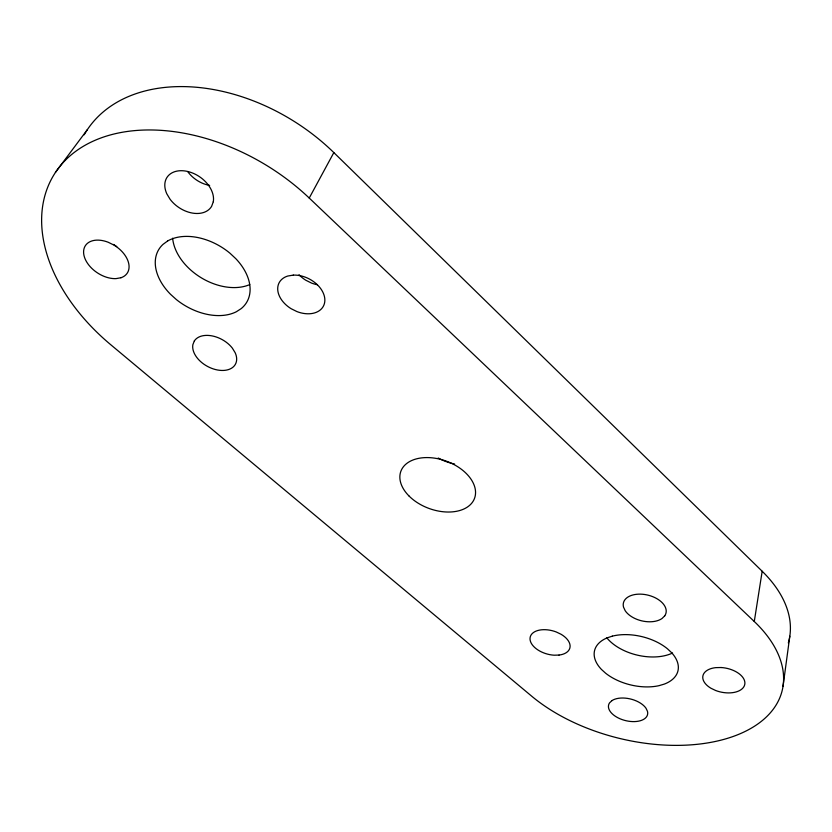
<?xml version="1.0" encoding="UTF-8"?>
<svg xmlns="http://www.w3.org/2000/svg" width="832" height="832" viewBox="0 0 832 832"><rect width="100%" height="100%" fill="white"/><g stroke="black" fill="none" stroke-linecap="round" stroke-linejoin="round"><path stroke-width="1.25" d="M783.037 686.213L789.807 636.21M754.281 621.504L309.234 198.047A175.739 118.508 31.1 0 0 75.473 151.507A175.739 118.508 31.1 0 0 110.781 344.75L531.742 696.228A146.921 85.082 13.7 0 0 730.995 737.214A146.921 85.082 13.7 0 0 754.281 621.504L762.174 571.251L333.84 152.599A170.154 118.966 31.9 0 0 84.178 134.805M309.234 198.047L333.84 152.599M55.432 172.422L87.329 129.688M454.605 464.006A38.106 25.438 20.1 0 1 438.214 458.016M762.174 571.251A142.938 86.299 13.3 0 1 788.33 642.938M116.761 246.574A24.554 16.224 33.8 0 1 113.599 244.431M249.766 284.586A50.263 34.57 31.4 0 1 201.448 277.898A50.263 34.57 31.4 0 1 172.64 238.212M317.387 284.721A24.534 17.472 28.3 0 1 311.428 283.036L305.77 280.218A24.534 17.472 28.3 0 1 299.042 274.716M209.643 185.39A26.052 18.554 34.6 0 1 187.814 171.735M672.558 653.016A42.193 25.022 13.5 0 1 606.861 637.884M213.304 201.729L211.619 206.336A26.603 18.543 34 0 1 170.061 199.243L166.816 193.825A26.603 18.543 34 0 1 185.848 171.101A26.603 18.543 34 0 1 213.304 201.729M194.324 340.964L192.858 344.698A23.618 15.278 28.6 0 0 217.391 369.97A23.618 15.278 28.6 0 0 235.144 352.685L232.346 348.119A23.618 15.278 28.6 0 0 211.942 335.868A23.618 15.278 28.6 0 0 194.324 340.964M664.747 615.826L662.043 618.498A21.882 13.229 13.4 0 1 625.186 610.709L623.522 607.131A21.882 13.229 13.4 0 1 646.859 594.89A21.882 13.229 13.4 0 1 664.747 615.826M611.926 700.617L609.575 702.853A20.051 11.086 14 0 0 626.298 720.782A20.051 11.086 14 0 0 647.462 711.298L645.975 708.198A20.051 11.086 14 0 0 629.845 698.838A20.051 11.086 14 0 0 611.926 700.617M167.606 240.999L162.989 244.39A51.272 34.466 30.9 0 0 170.591 294.362L176.311 299.52A51.272 34.466 30.9 0 0 236.413 311.709L241.155 308.641A51.272 34.466 30.9 0 0 235.851 258.721L230.006 253.25A51.272 34.466 30.9 0 0 167.606 240.999M612.331 636.147L607.152 637.853A42.91 24.794 13.7 0 0 601.505 669.49L605.571 673.171A42.91 24.794 13.7 0 0 658.965 685.672L664.165 684.143A42.91 24.794 13.7 0 0 671.622 652.704L667.524 648.846A42.91 24.794 13.7 0 0 612.331 636.147M120.931 277.753L115.97 278.626A25.043 16.162 33.2 0 1 83.949 255.299A25.043 16.162 33.2 0 1 108.139 242.226L114.015 245.118A25.043 16.162 33.2 0 1 128.721 263.515A25.043 16.162 33.2 0 1 120.931 277.753M293.311 275.111L287.778 276.026A25.033 17.43 27.9 0 0 291.158 308.724L296.941 311.594A25.033 17.43 27.9 0 0 324.782 298.615A25.033 17.43 27.9 0 0 293.311 275.111M559.031 655.065L554.133 655.2A20.571 11.918 16 0 1 530.046 638.092A20.571 11.918 16 0 1 556.265 631.977L561.028 634.254A20.571 11.918 16 0 1 570.076 646.87A20.571 11.918 16 0 1 559.031 655.065M721.105 667.524L715.749 667.638A21.362 12.23 11.6 0 0 710.934 688.241L715.634 690.498A21.362 12.23 11.6 0 0 744.713 684.684A21.362 12.23 11.6 0 0 721.105 667.524M409.188 496.163A39.239 25.189 20.1 0 0 473.522 500.552A39.239 25.189 20.1 0 0 430.394 457.694A39.239 25.189 20.1 0 0 409.188 496.163"/></g></svg>
